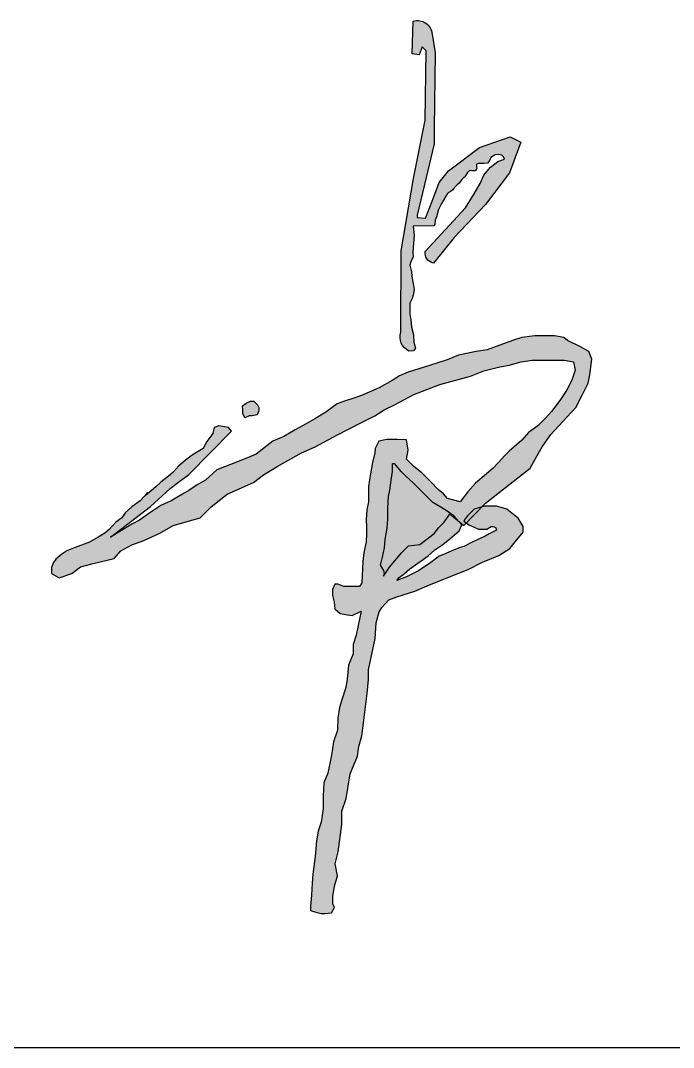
# Model space of a CAD drawing. Extents: x -266287 to 275962, y -324567 to 363765.
# Drawn here: x -76734 to -76039, y 38433 to 39525 of the extents above; entities that cross this region are included whole.
import ezdxf

# ---------------------------------------------------------------- set-up
doc = ezdxf.new("R2010")
doc.units = 0
doc.header["$LTSCALE"] = 1000
doc.linetypes.add('LENGSHUI', pattern=[22, 20, -1, 0, -1])
doc.layers.add('00签名', color=7, linetype='LENGSHUI')
doc.layers.add('PUB_TITLE', color=4, linetype='CONTINUOUS')

msp = doc.modelspace()

# ---------------------------------------------------------------- hatches: boundary and pattern name
at = {"layer": '00签名', "linetype": 'Continuous'}
h = msp.add_hatch(color=256, dxfattribs=at)
edge = h.paths.add_edge_path()
edge.add_arc((-76313.39889, 39188.95544), 16.80529, 162.83120418, 244.10055383, ccw=False)
edge.add_line((-76329.45532, 39193.91615), (-76329.45532, 39227.85653))
edge.add_line((-76329.45532, 39227.85653), (-76328.93041, 39250.30893))
edge.add_line((-76328.93041, 39250.30893), (-76328.93041, 39280.5954))
edge.add_line((-76328.93041, 39280.5954), (-76315.87056, 39357.35186))
edge.add_line((-76315.87056, 39357.35186), (-76303.60593, 39419.34448))
edge.add_line((-76303.60593, 39419.34448), (-76302.41781, 39493.16231))
edge.add_line((-76302.41781, 39493.16231), (-76306.6328, 39497.37511))
edge.add_line((-76306.6328, 39497.37511), (-76309.79482, 39488.95087))
edge.add_line((-76309.79482, 39488.95087), (-76317.16869, 39490.00339))
edge.add_line((-76317.16869, 39490.00339), (-76316.11573, 39524.75559))
edge.add_arc((-76311.62801, 39509.83276), 15.58302, 4.5342285, 106.73751599, ccw=False)
edge.add_line((-76296.09376, 39511.06467), (-76292.93488, 39491.05727))
edge.add_line((-76292.93488, 39491.05727), (-76293.98784, 39411.02358))
edge.add_line((-76293.98784, 39411.02358), (-76293.98784, 39394.17374))
edge.add_line((-76293.98784, 39394.17374), (-76302.41781, 39358.37038))
edge.add_line((-76302.41781, 39358.37038), (-76311.90074, 39318.35286))
edge.add_line((-76311.90074, 39318.35286), (-76312.09562, 39315.83443))
edge.add_line((-76312.09562, 39315.83443), (-76303.12503, 39315.07699))
edge.add_line((-76303.12503, 39315.07699), (-76295.29854, 39335.19318))
edge.add_line((-76295.29854, 39335.19318), (-76288.51559, 39353.12954))
edge.add_line((-76288.51559, 39353.12954), (-76278.69634, 39365.52453))
edge.add_line((-76278.69634, 39365.52453), (-76245.62081, 39390.3145))
edge.add_line((-76245.62081, 39390.3145), (-76213.0639, 39401.67737))
edge.add_line((-76213.0639, 39401.67737), (-76201.69193, 39395.99594))
edge.add_line((-76201.69193, 39395.99594), (-76213.57938, 39363.45892))
edge.add_line((-76213.57938, 39363.45892), (-76239.41935, 39329.88842))
edge.add_line((-76239.41935, 39329.88842), (-76272.49488, 39294.76906))
edge.add_line((-76272.49488, 39294.76906), (-76294.71706, 39267.39674))
edge.add_arc((-76292.45665, 39278.30964), 11.14454, 172.35772452, 258.29772021, ccw=False)
edge.add_line((-76303.50221, 39279.79173), (-76260.60742, 39326.27396))
edge.add_line((-76260.60742, 39326.27396), (-76251.3068, 39341.25129))
edge.add_line((-76251.3068, 39341.25129), (-76245.10533, 39352.09742))
edge.add_line((-76245.10533, 39352.09742), (-76240.96893, 39360.87658))
edge.add_line((-76240.96893, 39360.87658), (-76234.25198, 39369.14035))
edge.add_line((-76234.25198, 39369.14035), (-76225.98231, 39375.33717))
edge.add_line((-76225.98231, 39375.33717), (-76219.11764, 39378.02694))
edge.add_line((-76219.11764, 39378.02694), (-76219.96944, 39380.31828))
edge.add_line((-76219.96944, 39380.31828), (-76221.74218, 39382.09152))
edge.add_line((-76221.74218, 39382.09152), (-76225.29082, 39383.1046))
edge.add_line((-76225.29082, 39383.1046), (-76229.09405, 39382.59738))
edge.add_line((-76229.09405, 39382.59738), (-76233.65478, 39379.81106))
edge.add_line((-76233.65478, 39379.81106), (-76234.67002, 39377.02474))
edge.add_line((-76234.67002, 39377.02474), (-76237.20341, 39373.73255))
edge.add_line((-76237.20341, 39373.73255), (-76241.00664, 39373.47962))
edge.add_line((-76241.00664, 39373.47962), (-76247.08867, 39373.47962))
edge.add_line((-76247.08867, 39373.47962), (-76248.86141, 39372.71947))
edge.add_line((-76248.86141, 39372.71947), (-76248.86141, 39370.18607))
edge.add_line((-76248.86141, 39370.18607), (-76248.60996, 39367.90697))
edge.add_line((-76248.60996, 39367.90697), (-76249.87666, 39365.62651))
edge.add_line((-76249.87666, 39365.62651), (-76253.17069, 39365.62651))
edge.add_line((-76253.17069, 39365.62651), (-76256.21328, 39365.88081))
edge.add_line((-76256.21328, 39365.88081), (-76258.49522, 39363.85464))
edge.add_line((-76258.49522, 39363.85464), (-76261.2832, 39359.29508))
edge.add_line((-76261.2832, 39359.29508), (-76262.5499, 39358.28199))
edge.add_line((-76262.5499, 39358.28199), (-76264.57724, 39356.50875))
edge.add_line((-76264.57724, 39356.50875), (-76267.11063, 39352.45641))
edge.add_line((-76267.11063, 39352.45641), (-76269.89862, 39350.17595))
edge.add_line((-76269.89862, 39350.17595), (-76272.43516, 39347.38963))
edge.add_line((-76272.43516, 39347.38963), (-76274.4625, 39345.11053))
edge.add_line((-76274.4625, 39345.11053), (-76279.52928, 39341.31112))
edge.add_line((-76279.52928, 39341.31112), (-76281.55977, 39338.77773))
edge.add_line((-76281.55977, 39338.77773), (-76284.8538, 39332.69922))
edge.add_line((-76284.8538, 39332.69922), (-76286.1205, 39330.67306))
edge.add_line((-76286.1205, 39330.67306), (-76289.16308, 39324.34026))
edge.add_line((-76289.16308, 39324.34026), (-76291.44188, 39316.74144))
edge.add_line((-76291.44188, 39316.74144), (-76292.71172, 39312.94203))
edge.add_line((-76292.71172, 39312.94203), (-76293.21777, 39308.8897))
edge.add_line((-76293.21777, 39308.8897), (-76294.22987, 39307.11646))
edge.add_line((-76294.22987, 39307.11646), (-76316.28232, 39306.6106))
edge.add_line((-76316.28232, 39306.6106), (-76315.00305, 39296.7694))
edge.add_line((-76315.00305, 39296.7694), (-76315.71969, 39288.51922))
edge.add_line((-76315.71969, 39288.51922), (-76316.43947, 39279.19204))
edge.add_line((-76316.43947, 39279.19204), (-76316.07801, 39274.17013))
edge.add_line((-76316.07801, 39274.17013), (-76318.59254, 39268.78922))
edge.add_line((-76318.59254, 39268.78922), (-76319.66751, 39265.20195))
edge.add_line((-76319.66751, 39265.20195), (-76317.87276, 39258.02741))
edge.add_line((-76317.87276, 39258.02741), (-76317.51444, 39253.7235))
edge.add_line((-76317.51444, 39253.7235), (-76316.7978, 39249.41823))
edge.add_line((-76316.7978, 39249.41823), (-76316.07801, 39245.83096))
edge.add_line((-76316.07801, 39245.83096), (-76315.00305, 39239.37441))
edge.add_line((-76315.00305, 39239.37441), (-76316.07801, 39233.27687))
edge.add_line((-76316.07801, 39233.27687), (-76317.15612, 39229.6896))
edge.add_line((-76317.15612, 39229.6896), (-76319.66751, 39225.02533))
edge.add_line((-76319.66751, 39225.02533), (-76319.66751, 39218.92778))
edge.add_line((-76319.66751, 39218.92778), (-76319.66751, 39213.54687))
edge.add_line((-76319.66751, 39213.54687), (-76318.59254, 39207.09033))
edge.add_line((-76318.59254, 39207.09033), (-76317.87276, 39199.19779))
edge.add_line((-76317.87276, 39199.19779), (-76315.71969, 39191.30661))
edge.add_line((-76315.71969, 39191.30661), (-76315.36137, 39183.41407))
edge.add_line((-76315.36137, 39183.41407), (-76313.56662, 39176.95752))
edge.add_line((-76313.56662, 39176.95752), (-76315.71969, 39174.08825))
edge.add_line((-76315.71969, 39174.08825), (-76320.73933, 39173.83804))
for points in [[(-76509.3324, 39088.79196), (-76512.529, 39092.78855), (-76522.9266, 39094.38637), (-76527.72307, 39092.78855), (-76529.32294, 39086.39456), (-76535.72242, 39077.60452), (-76539.72053, 39070.41094), (-76550.11498, 39064.01831), (-76556.51132, 39059.22349), (-76565.30904, 39052.03127), (-76571.70538, 39044.83769), (-76576.505, 39040.84246), (-76584.50121, 39034.44983), (-76590.09919, 39029.65366), (-76601.29514, 39020.06403), (-76598.39714, 39023.4786), (-76606.47822, 39014.50498), (-76615.45825, 39008.2225), (-76622.64352, 39001.94002), (-76626.23616, 38996.55503), (-76632.52249, 38992.06754), (-76639.70777, 38983.99142), (-76644.19621, 38980.40143), (-76651.38149, 38975.91394), (-76660.36151, 38970.52895), (-76675.62787, 38965.14397), (-76684.60789, 38961.55397), (-76689.99842, 38957.96398), (-76696.28475, 38952.58036), (-76698.97844, 38948.99037), (-76700.77319, 38943.60538), (-76700.77319, 38937.32289), (-76692.69211, 38932.83541), (-76679.2205, 38937.32289), (-76670.24048, 38944.50288), (-76656.76887, 38948.09287), (-76634.31724, 38953.47785), (-76627.13511, 38961.55397), (-76615.45825, 38967.83646), (-76602.88558, 38972.32395), (-76585.82448, 38980.40143), (-76571.45393, 38988.47755), (-76542.71911, 38996.55503), (-76531.04225, 39008.2225), (-76513.98115, 39021.68361), (-76486.14213, 39034.24858), (-76475.36421, 39042.32606), (-76460.9968, 39051.29967), (-76434.95253, 39065.65964), (-76420.58512, 39071.94212), (-76397.23455, 39084.50573), (-76371.19028, 39097.9682), (-76356.82287, 39105.14682), (-76346.9439, 39111.42931), (-76336.16598, 39116.81429), (-76315.51224, 39127.58427), (-76287.67322, 39138.35288), (-76255.34262, 39147.32786), (-76240.97521, 39152.71284), (-76223.91097, 39157.20033), (-76214.032, 39158.99533), (-76201.45933, 39162.58532), (-76189.78562, 39164.38031), (-76175.41821, 39164.38031), (-76155.66027, 39164.38031), (-76145.7813, 39162.58532), (-76143.98655, 39153.61034), (-76147.57919, 39142.84037), (-76152.96658, 39132.07175), (-76160.15185, 39121.30178), (-76169.13188, 39109.63431), (-76175.41821, 39102.45569), (-76183.49929, 39094.37821), (-76193.37826, 39087.19823), (-76200.56353, 39079.12075), (-76214.032, 39067.45463), (-76218.52358, 39062.96714), (-76225.70886, 39054.88966), (-76231.09624, 39049.50468), (-76238.28152, 39043.22355), (-76249.95524, 39033.35108), (-76258.03631, 39024.3761), (-76266.12054, 39013.60749), (-76279.57643, 39017.07509), (-76284.00515, 39021.94334), (-76289.76343, 39026.81158), (-76297.29131, 39034.77756), (-76307.03512, 39044.51405), (-76315.44938, 39051.15281), (-76323.42045, 39059.11878), (-76321.6477, 39068.41196), (-76323.42045, 39079.47702), (-76333.16426, 39079.91897), (-76344.23449, 39079.91897), (-76352.64874, 39078.14846), (-76356.63428, 39070.18248), (-76357.07746, 39065.75619), (-76359.29025, 39055.57775), (-76361.50618, 39043.18548), (-76362.8326, 39036.99002), (-76363.71897, 39029.90931), (-76363.71897, 39021.94334), (-76363.71897, 39013.53405), (-76365.49172, 39005.12477), (-76366.37809, 38994.50302), (-76365.9349, 38986.98036), (-76365.9349, 38979.01439), (-76366.37809, 38971.04705), (-76368.59088, 38959.5414), (-76369.92044, 38950.24686), (-76370.87282, 38927.51161), (-76373.26162, 38923.53814), (-76378.82817, 38923.53814), (-76389.96126, 38923.53814), (-76396.32303, 38925.92195), (-76399.50705, 38925.92195), (-76401.89272, 38920.35883), (-76401.89272, 38914.00019), (-76400.30228, 38906.84741), (-76399.50705, 38899.69462), (-76393.93737, 38894.92564), (-76385.98516, 38893.33598), (-76381.21383, 38892.54048), (-76371.67118, 38897.30945), (-76377.01456, 38871.9429), (-76380.1483, 38861.9154), (-76380.1483, 38851.88655), (-76385.16793, 38839.97702), (-76386.42206, 38824.93441), (-76387.67618, 38816.15933), (-76392.06718, 38802.99739), (-76394.57543, 38794.8492), (-76396.45818, 38783.56793), (-76396.84479, 38770.91185), (-76400.7989, 38758.26529), (-76403.17199, 38744.03723), (-76407.12609, 38725.06603), (-76411.08019, 38714.79104), (-76411.87227, 38700.56298), (-76411.87227, 38687.12499), (-76414.24536, 38672.89693), (-76417.41053, 38663.41201), (-76418.99154, 38653.13566), (-76420.57255, 38636.53603), (-76422.94564, 38617.56619), (-76423.73772, 38608.07991), (-76424.52665, 38595.43335), (-76425.31873, 38583.57686), (-76425.31873, 38578.83372), (-76419.78047, 38577.25358), (-76414.24536, 38575.67208), (-76410.29126, 38575.67208), (-76403.17199, 38576.46215), (-76400.00682, 38581.99536), (-76401.59097, 38585.94843), (-76401.59097, 38593.85185), (-76400.00682, 38604.91827), (-76396.84479, 38615.98469), (-76399.21788, 38628.63261), (-76396.05272, 38641.27917), (-76392.09861, 38670.52536), (-76392.09861, 38684.75342), (-76387.35243, 38698.19141), (-76383.39833, 38724.27596), (-76375.48698, 38743.2458), (-76373.90597, 38753.52215), (-76370.7408, 38764.58857), (-76369.15979, 38778.02656), (-76367.57878, 38789.88305), (-76365.20569, 38809.64432), (-76363.62468, 38824.66245), (-76363.62468, 38834.93744), (-76356.50541, 38868.13669), (-76355.71333, 38884.73632), (-76352.5513, 38896.59281), (-76349.38614, 38901.33459), (-76342.26687, 38909.23937), (-76333.56658, 38912.40101), (-76314.58501, 38918.72565), (-76301.13854, 38924.2575), (-76277.40764, 38933.74378), (-76257.63399, 38941.6472), (-76242.60651, 38949.55198), (-76225.20595, 38956.66669), (-76213.3405, 38963.78004), (-76207.80539, 38970.89475), (-76199.1051, 38981.16974), (-76199.1051, 38987.49302), (-76204.64022, 38996.18787), (-76212.54842, 39002.51251), (-76216.50567, 39005.67415), (-76227.57904, 39008.83579), (-76233.90623, 39008.83579), (-76240.23342, 39008.83579), (-76251.3068, 39005.67415), (-76258.42607, 38998.55944), (-76260.79916, 38995.3978), (-76262.38017, 38993.02623), (-76256.84506, 38989.07452), (-76251.3068, 38986.70295), (-76246.56062, 38984.33138), (-76237.86033, 38984.33138), (-76233.11415, 38987.49302), (-76230.74106, 38987.49302), (-76228.36797, 38985.91288), (-76227.57904, 38983.54131), (-76235.48724, 38979.5896), (-76239.44135, 38977.21803), (-76244.18753, 38974.84646), (-76252.88781, 38970.89475), (-76262.38017, 38966.15161), (-76267.12635, 38964.57011), (-76275.03455, 38961.40847), (-76282.15382, 38958.24683), (-76288.48102, 38955.87526), (-76298.76545, 38947.97184), (-76305.88472, 38943.2287), (-76310.62776, 38940.06706), (-76316.9581, 38936.90542), (-76323.28529, 38933.74378), (-76328.03147, 38932.16228), (-76333.56658, 38929.79071), (-76331.0992, 38933.24064), (-76325.34721, 38937.34737), (-76319.59521, 38942.27409), (-76316.30746, 38944.73677), (-76300.15159, 38956.12275), (-76293.14547, 38962.42292), (-76284.74065, 38968.02276), (-76277.03675, 38974.32292), (-76267.22693, 38982.72268), (-76264.42637, 38989.02285), (-76272.8312, 38998.82325), (-76279.13639, 39003.02381), (-76286.84343, 39007.92333), (-76295.24825, 39012.82422), (-76302.95215, 39020.52366), (-76309.25734, 39026.82382), (-76316.26346, 39033.8243), (-76323.96736, 39040.82479), (-76328.87069, 39045.72431), (-76335.87681, 39054.12543), (-76338.67737, 39054.12543), (-76338.67737, 39045.72431), (-76340.07922, 39036.62423), (-76341.47793, 39026.12486), (-76342.87978, 39019.12438), (-76343.58071, 39007.22437), (-76343.58071, 38995.32301), (-76344.28164, 38985.52261), (-76346.38127, 38973.6226), (-76347.0822, 38964.52252), (-76349.18497, 38954.72211), (-76350.58683, 38949.12227), (-76351.28461, 38946.32235), (-76347.78312, 38940.72251), (-76347.0822, 38937.22227), (-76347.78312, 38934.42235), (-76341.47793, 38944.22139), (-76328.16977, 38959.62299), (-76321.1668, 38966.62212), (-76309.25734, 38968.02276), (-76293.8464, 38979.92276), (-76288.94306, 38986.22293), (-76283.3388, 38991.82277), (-76279.13639, 38998.12293), (-76277.03675, 39000.92421), (-76262.32359, 38988.32389), (-76239.20875, 39012.1239), (-76191.72181, 39049.41901), (-76184.77541, 39062.30626), (-76178.8254, 39072.22089), (-76169.89567, 39085.10814), (-76156.99926, 39098.98808), (-76143.10961, 39113.85935), (-76136.16636, 39127.73929), (-76130.2132, 39139.63521), (-76128.22986, 39148.55852), (-76126.24652, 39165.41108), (-76129.2231, 39173.34305), (-76138.14969, 39178.29969), (-76152.03934, 39185.23898), (-76156.00602, 39188.21432), (-76165.92899, 39190.19697), (-76186.76189, 39190.19697), (-76200.6484, 39188.21432), (-76210.57137, 39185.23898), (-76237.35429, 39175.32571), (-76249.2606, 39173.34305), (-76268.10702, 39169.37775), (-76280.01333, 39164.41975), (-76298.86289, 39158.47179), (-76321.67913, 39151.5325), (-76330.60572, 39147.56719), (-76338.54222, 39142.60919), (-76352.43186, 39134.67858), (-76371.28143, 39126.74796), (-76379.21792, 39123.77262), (-76389.13775, 39120.79864), (-76397.07424, 39117.82466), (-76408.97741, 39108.90271), (-76420.88372, 39101.96206), (-76430.80355, 39096.0141), (-76441.71663, 39090.06614), (-76453.61979, 39083.12549), (-76465.52611, 39078.16885), (-76483.38243, 39064.28891), (-76492.30902, 39060.32361), (-76502.23199, 39056.3583), (-76525.04823, 39047.43635), (-76536.9514, 39036.5304), (-76545.88113, 39031.57376), (-76554.80772, 39025.62444), (-76559.77078, 39022.65046), (-76573.65729, 39014.71984), (-76584.57036, 39009.7632), (-76596.47353, 39001.83123), (-76607.3866, 38993.90061), (-76615.32309, 38989.9353), (-76628.2195, 38982.00333), (-76638.13933, 38976.05536), (-76595.48343, 39008.77188), (-76574.65053, 39027.60845), (-76565.72079, 39034.54774), (-76554.80772, 39042.47836)], [(-76497.37895, 39107.46128), (-76497.37895, 39111.54625), (-76497.69326, 39115.63123), (-76493.91832, 39118.45834), (-76489.20357, 39120.65857), (-76485.74609, 39120.65857), (-76481.65683, 39116.88772), (-76480.39956, 39114.05925), (-76480.39956, 39110.2884), (-76482.28546, 39106.20478), (-76487.31767, 39104.94692), (-76490.77515, 39104.94692), (-76495.17873, 39102.74805)]]:
    msp.add_hatch(color=256, dxfattribs=at).paths.add_polyline_path(points)

# ---------------------------------------------------------------- linework, layer by layer
msp.add_lwpolyline([(-76320.73933, 39173.83804, -0.3702552711), (-76329.45532, 39193.91615), (-76329.45532, 39227.85653), (-76328.93041, 39250.30893), (-76328.93041, 39280.5954), (-76315.87056, 39357.35186), (-76303.60593, 39419.34448), (-76302.41781, 39493.16231), (-76306.6328, 39497.37511), (-76309.79482, 39488.95087), (-76317.16869, 39490.00339), (-76316.11573, 39524.75559, -0.4780648024), (-76296.09376, 39511.06467), (-76292.93488, 39491.05727), (-76293.98784, 39411.02358), (-76293.98784, 39394.17374), (-76302.41781, 39358.37038), (-76311.90074, 39318.35286), (-76312.09562, 39315.83443), (-76303.12503, 39315.07699), (-76295.29854, 39335.19318), (-76288.51559, 39353.12954), (-76278.69634, 39365.52453), (-76245.62081, 39390.3145), (-76213.0639, 39401.67737), (-76201.69193, 39395.99594), (-76213.57938, 39363.45892), (-76239.41935, 39329.88842), (-76272.49488, 39294.76906), (-76294.71706, 39267.39674, -0.3936080635), (-76303.50221, 39279.79173), (-76260.60742, 39326.27396), (-76251.3068, 39341.25129), (-76245.10533, 39352.09742), (-76240.96893, 39360.87658), (-76234.25198, 39369.14035), (-76225.98231, 39375.33717), (-76219.11764, 39378.02694), (-76219.96944, 39380.31828), (-76221.74218, 39382.09152), (-76225.29082, 39383.1046), (-76229.09405, 39382.59738), (-76233.65478, 39379.81106), (-76234.67002, 39377.02474), (-76237.20341, 39373.73255), (-76241.00664, 39373.47962), (-76247.08867, 39373.47962), (-76248.86141, 39372.71947), (-76248.86141, 39370.18607), (-76248.60996, 39367.90697), (-76249.87666, 39365.62651), (-76253.17069, 39365.62651), (-76256.21328, 39365.88081), (-76258.49522, 39363.85464), (-76261.2832, 39359.29508), (-76262.5499, 39358.28199), (-76264.57724, 39356.50875), (-76267.11063, 39352.45641), (-76269.89862, 39350.17595), (-76272.43516, 39347.38963), (-76274.4625, 39345.11053), (-76279.52928, 39341.31112), (-76281.55977, 39338.77773), (-76284.8538, 39332.69922), (-76286.1205, 39330.67306), (-76289.16308, 39324.34026), (-76291.44188, 39316.74144), (-76292.71172, 39312.94203), (-76293.21777, 39308.8897), (-76294.22987, 39307.11646), (-76316.28232, 39306.6106), (-76315.00305, 39296.7694), (-76315.71969, 39288.51922), (-76316.43947, 39279.19204), (-76316.07801, 39274.17013), (-76318.59254, 39268.78922), (-76319.66751, 39265.20195), (-76317.87276, 39258.02741), (-76317.51444, 39253.7235), (-76316.7978, 39249.41823), (-76316.07801, 39245.83096), (-76315.00305, 39239.37441), (-76316.07801, 39233.27687), (-76317.15612, 39229.6896), (-76319.66751, 39225.02533), (-76319.66751, 39218.92778), (-76319.66751, 39213.54687), (-76318.59254, 39207.09033), (-76317.87276, 39199.19779), (-76315.71969, 39191.30661), (-76315.36137, 39183.41407), (-76313.56662, 39176.95752), (-76315.71969, 39174.08825)], format="xyb", close=True, dxfattribs=at)
for points in [[(-76509.3324, 39088.79196), (-76512.529, 39092.78855), (-76522.9266, 39094.38637), (-76527.72307, 39092.78855), (-76529.32294, 39086.39456), (-76535.72242, 39077.60452), (-76539.72053, 39070.41094), (-76550.11498, 39064.01831), (-76556.51132, 39059.22349), (-76565.30904, 39052.03127), (-76571.70538, 39044.83769), (-76576.505, 39040.84246), (-76584.50121, 39034.44983), (-76590.09919, 39029.65366), (-76601.29514, 39020.06403), (-76598.39714, 39023.4786), (-76606.47822, 39014.50498), (-76615.45825, 39008.2225), (-76622.64352, 39001.94002), (-76626.23616, 38996.55503), (-76632.52249, 38992.06754), (-76639.70777, 38983.99142), (-76644.19621, 38980.40143), (-76651.38149, 38975.91394), (-76660.36151, 38970.52895), (-76675.62787, 38965.14397), (-76684.60789, 38961.55397), (-76689.99842, 38957.96398), (-76696.28475, 38952.58036), (-76698.97844, 38948.99037), (-76700.77319, 38943.60538), (-76700.77319, 38937.32289), (-76692.69211, 38932.83541), (-76679.2205, 38937.32289), (-76670.24048, 38944.50288), (-76656.76887, 38948.09287), (-76634.31724, 38953.47785), (-76627.13511, 38961.55397), (-76615.45825, 38967.83646), (-76602.88558, 38972.32395), (-76585.82448, 38980.40143), (-76571.45393, 38988.47755), (-76542.71911, 38996.55503), (-76531.04225, 39008.2225), (-76513.98115, 39021.68361), (-76486.14213, 39034.24858), (-76475.36421, 39042.32606), (-76460.9968, 39051.29967), (-76434.95253, 39065.65964), (-76420.58512, 39071.94212), (-76397.23455, 39084.50573), (-76371.19028, 39097.9682), (-76356.82287, 39105.14682), (-76346.9439, 39111.42931), (-76336.16598, 39116.81429), (-76315.51224, 39127.58427), (-76287.67322, 39138.35288), (-76255.34262, 39147.32786), (-76240.97521, 39152.71284), (-76223.91097, 39157.20033), (-76214.032, 39158.99533), (-76201.45933, 39162.58532), (-76189.78562, 39164.38031), (-76175.41821, 39164.38031), (-76155.66027, 39164.38031), (-76145.7813, 39162.58532), (-76143.98655, 39153.61034), (-76147.57919, 39142.84037), (-76152.96658, 39132.07175), (-76160.15185, 39121.30178), (-76169.13188, 39109.63431), (-76175.41821, 39102.45569), (-76183.49929, 39094.37821), (-76193.37826, 39087.19823), (-76200.56353, 39079.12075), (-76214.032, 39067.45463), (-76218.52358, 39062.96714), (-76225.70886, 39054.88966), (-76231.09624, 39049.50468), (-76238.28152, 39043.22355), (-76249.95524, 39033.35108), (-76258.03631, 39024.3761), (-76266.12054, 39013.60749), (-76279.57643, 39017.07509), (-76284.00515, 39021.94334), (-76289.76343, 39026.81158), (-76297.29131, 39034.77756), (-76307.03512, 39044.51405), (-76315.44938, 39051.15281), (-76323.42045, 39059.11878), (-76321.6477, 39068.41196), (-76323.42045, 39079.47702), (-76333.16426, 39079.91897), (-76344.23449, 39079.91897), (-76352.64874, 39078.14846), (-76356.63428, 39070.18248), (-76357.07746, 39065.75619), (-76359.29025, 39055.57775), (-76361.50618, 39043.18548), (-76362.8326, 39036.99002), (-76363.71897, 39029.90931), (-76363.71897, 39021.94334), (-76363.71897, 39013.53405), (-76365.49172, 39005.12477), (-76366.37809, 38994.50302), (-76365.9349, 38986.98036), (-76365.9349, 38979.01439), (-76366.37809, 38971.04705), (-76368.59088, 38959.5414), (-76369.92044, 38950.24686), (-76370.87282, 38927.51161), (-76373.26162, 38923.53814), (-76378.82817, 38923.53814), (-76389.96126, 38923.53814), (-76396.32303, 38925.92195), (-76399.50705, 38925.92195), (-76401.89272, 38920.35883), (-76401.89272, 38914.00019), (-76400.30228, 38906.84741), (-76399.50705, 38899.69462), (-76393.93737, 38894.92564), (-76385.98516, 38893.33598), (-76381.21383, 38892.54048), (-76371.67118, 38897.30945), (-76377.01456, 38871.9429), (-76380.1483, 38861.9154), (-76380.1483, 38851.88655), (-76385.16793, 38839.97702), (-76386.42206, 38824.93441), (-76387.67618, 38816.15933), (-76392.06718, 38802.99739), (-76394.57543, 38794.8492), (-76396.45818, 38783.56793), (-76396.84479, 38770.91185), (-76400.7989, 38758.26529), (-76403.17199, 38744.03723), (-76407.12609, 38725.06603), (-76411.08019, 38714.79104), (-76411.87227, 38700.56298), (-76411.87227, 38687.12499), (-76414.24536, 38672.89693), (-76417.41053, 38663.41201), (-76418.99154, 38653.13566), (-76420.57255, 38636.53603), (-76422.94564, 38617.56619), (-76423.73772, 38608.07991), (-76424.52665, 38595.43335), (-76425.31873, 38583.57686), (-76425.31873, 38578.83372), (-76419.78047, 38577.25358), (-76414.24536, 38575.67208), (-76410.29126, 38575.67208), (-76403.17199, 38576.46215), (-76400.00682, 38581.99536), (-76401.59097, 38585.94843), (-76401.59097, 38593.85185), (-76400.00682, 38604.91827), (-76396.84479, 38615.98469), (-76399.21788, 38628.63261), (-76396.05272, 38641.27917), (-76392.09861, 38670.52536), (-76392.09861, 38684.75342), (-76387.35243, 38698.19141), (-76383.39833, 38724.27596), (-76375.48698, 38743.2458), (-76373.90597, 38753.52215), (-76370.7408, 38764.58857), (-76369.15979, 38778.02656), (-76367.57878, 38789.88305), (-76365.20569, 38809.64432), (-76363.62468, 38824.66245), (-76363.62468, 38834.93744), (-76356.50541, 38868.13669), (-76355.71333, 38884.73632), (-76352.5513, 38896.59281), (-76349.38614, 38901.33459), (-76342.26687, 38909.23937), (-76333.56658, 38912.40101), (-76314.58501, 38918.72565), (-76301.13854, 38924.2575), (-76277.40764, 38933.74378), (-76257.63399, 38941.6472), (-76242.60651, 38949.55198), (-76225.20595, 38956.66669), (-76213.3405, 38963.78004), (-76207.80539, 38970.89475), (-76199.1051, 38981.16974), (-76199.1051, 38987.49302), (-76204.64022, 38996.18787), (-76212.54842, 39002.51251), (-76216.50567, 39005.67415), (-76227.57904, 39008.83579), (-76233.90623, 39008.83579), (-76240.23342, 39008.83579), (-76251.3068, 39005.67415), (-76258.42607, 38998.55944), (-76260.79916, 38995.3978), (-76262.38017, 38993.02623), (-76256.84506, 38989.07452), (-76251.3068, 38986.70295), (-76246.56062, 38984.33138), (-76237.86033, 38984.33138), (-76233.11415, 38987.49302), (-76230.74106, 38987.49302), (-76228.36797, 38985.91288), (-76227.57904, 38983.54131), (-76235.48724, 38979.5896), (-76239.44135, 38977.21803), (-76244.18753, 38974.84646), (-76252.88781, 38970.89475), (-76262.38017, 38966.15161), (-76267.12635, 38964.57011), (-76275.03455, 38961.40847), (-76282.15382, 38958.24683), (-76288.48102, 38955.87526), (-76298.76545, 38947.97184), (-76305.88472, 38943.2287), (-76310.62776, 38940.06706), (-76316.9581, 38936.90542), (-76323.28529, 38933.74378), (-76328.03147, 38932.16228), (-76333.56658, 38929.79071), (-76331.0992, 38933.24064), (-76325.34721, 38937.34737), (-76319.59521, 38942.27409), (-76316.30746, 38944.73677), (-76300.15159, 38956.12275), (-76293.14547, 38962.42292), (-76284.74065, 38968.02276), (-76277.03675, 38974.32292), (-76267.22693, 38982.72268), (-76264.42637, 38989.02285), (-76272.8312, 38998.82325), (-76279.13639, 39003.02381), (-76286.84343, 39007.92333), (-76295.24825, 39012.82422), (-76302.95215, 39020.52366), (-76309.25734, 39026.82382), (-76316.26346, 39033.8243), (-76323.96736, 39040.82479), (-76328.87069, 39045.72431), (-76335.87681, 39054.12543), (-76338.67737, 39054.12543), (-76338.67737, 39045.72431), (-76340.07922, 39036.62423), (-76341.47793, 39026.12486), (-76342.87978, 39019.12438), (-76343.58071, 39007.22437), (-76343.58071, 38995.32301), (-76344.28164, 38985.52261), (-76346.38127, 38973.6226), (-76347.0822, 38964.52252), (-76349.18497, 38954.72211), (-76350.58683, 38949.12227), (-76351.28461, 38946.32235), (-76347.78312, 38940.72251), (-76347.0822, 38937.22227), (-76347.78312, 38934.42235), (-76341.47793, 38944.22139), (-76328.16977, 38959.62299), (-76321.1668, 38966.62212), (-76309.25734, 38968.02276), (-76293.8464, 38979.92276), (-76288.94306, 38986.22293), (-76283.3388, 38991.82277), (-76279.13639, 38998.12293), (-76277.03675, 39000.92421), (-76262.32359, 38988.32389), (-76239.20875, 39012.1239), (-76191.72181, 39049.41901), (-76184.77541, 39062.30626), (-76178.8254, 39072.22089), (-76169.89567, 39085.10814), (-76156.99926, 39098.98808), (-76143.10961, 39113.85935), (-76136.16636, 39127.73929), (-76130.2132, 39139.63521), (-76128.22986, 39148.55852), (-76126.24652, 39165.41108), (-76129.2231, 39173.34305), (-76138.14969, 39178.29969), (-76152.03934, 39185.23898), (-76156.00602, 39188.21432), (-76165.92899, 39190.19697), (-76186.76189, 39190.19697), (-76200.6484, 39188.21432), (-76210.57137, 39185.23898), (-76237.35429, 39175.32571), (-76249.2606, 39173.34305), (-76268.10702, 39169.37775), (-76280.01333, 39164.41975), (-76298.86289, 39158.47179), (-76321.67913, 39151.5325), (-76330.60572, 39147.56719), (-76338.54222, 39142.60919), (-76352.43186, 39134.67858), (-76371.28143, 39126.74796), (-76379.21792, 39123.77262), (-76389.13775, 39120.79864), (-76397.07424, 39117.82466), (-76408.97741, 39108.90271), (-76420.88372, 39101.96206), (-76430.80355, 39096.0141), (-76441.71663, 39090.06614), (-76453.61979, 39083.12549), (-76465.52611, 39078.16885), (-76483.38243, 39064.28891), (-76492.30902, 39060.32361), (-76502.23199, 39056.3583), (-76525.04823, 39047.43635), (-76536.9514, 39036.5304), (-76545.88113, 39031.57376), (-76554.80772, 39025.62444), (-76559.77078, 39022.65046), (-76573.65729, 39014.71984), (-76584.57036, 39009.7632), (-76596.47353, 39001.83123), (-76607.3866, 38993.90061), (-76615.32309, 38989.9353), (-76628.2195, 38982.00333), (-76638.13933, 38976.05536), (-76595.48343, 39008.77188), (-76574.65053, 39027.60845), (-76565.72079, 39034.54774), (-76554.80772, 39042.47836)], [(-76497.37895, 39107.46128), (-76497.37895, 39111.54625), (-76497.69326, 39115.63123), (-76493.91832, 39118.45834), (-76489.20357, 39120.65857), (-76485.74609, 39120.65857), (-76481.65683, 39116.88772), (-76480.39956, 39114.05925), (-76480.39956, 39110.2884), (-76482.28546, 39106.20478), (-76487.31767, 39104.94692), (-76490.77515, 39104.94692), (-76495.17873, 39102.74805)]]:
    msp.add_lwpolyline(points, close=True, dxfattribs=at)
at = {"layer": 'PUB_TITLE'}
msp.add_line((-82183.49798, 38433.30504), (-73764.58828, 38433.30504), dxfattribs=at)

doc.saveas('drawing.dxf')
